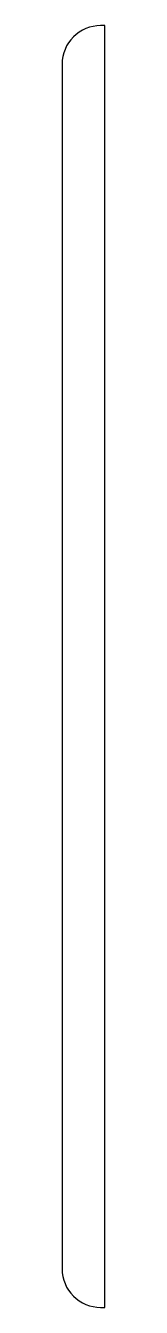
# Model space of a CAD drawing. Header units: millimetres. Extents: x 0 to 5, y -150 to 0.
import ezdxf

# ---------------------------------------------------------------- set-up
doc = ezdxf.new("R2010")
doc.units = ezdxf.units.MM
doc.layers.get('0').update_dxf_attribs({"linetype": 'CONTINUOUS'})

msp = doc.modelspace()

# ---------------------------------------------------------------- linework, layer by layer
msp.add_lwpolyline([(5, 0), (4.5, 0, 0.414214), (0, -4.5), (0, -145.5, 0.414214), (4.5, -150), (5, -150)], format="xyb", close=True)

doc.saveas('drawing.dxf')
